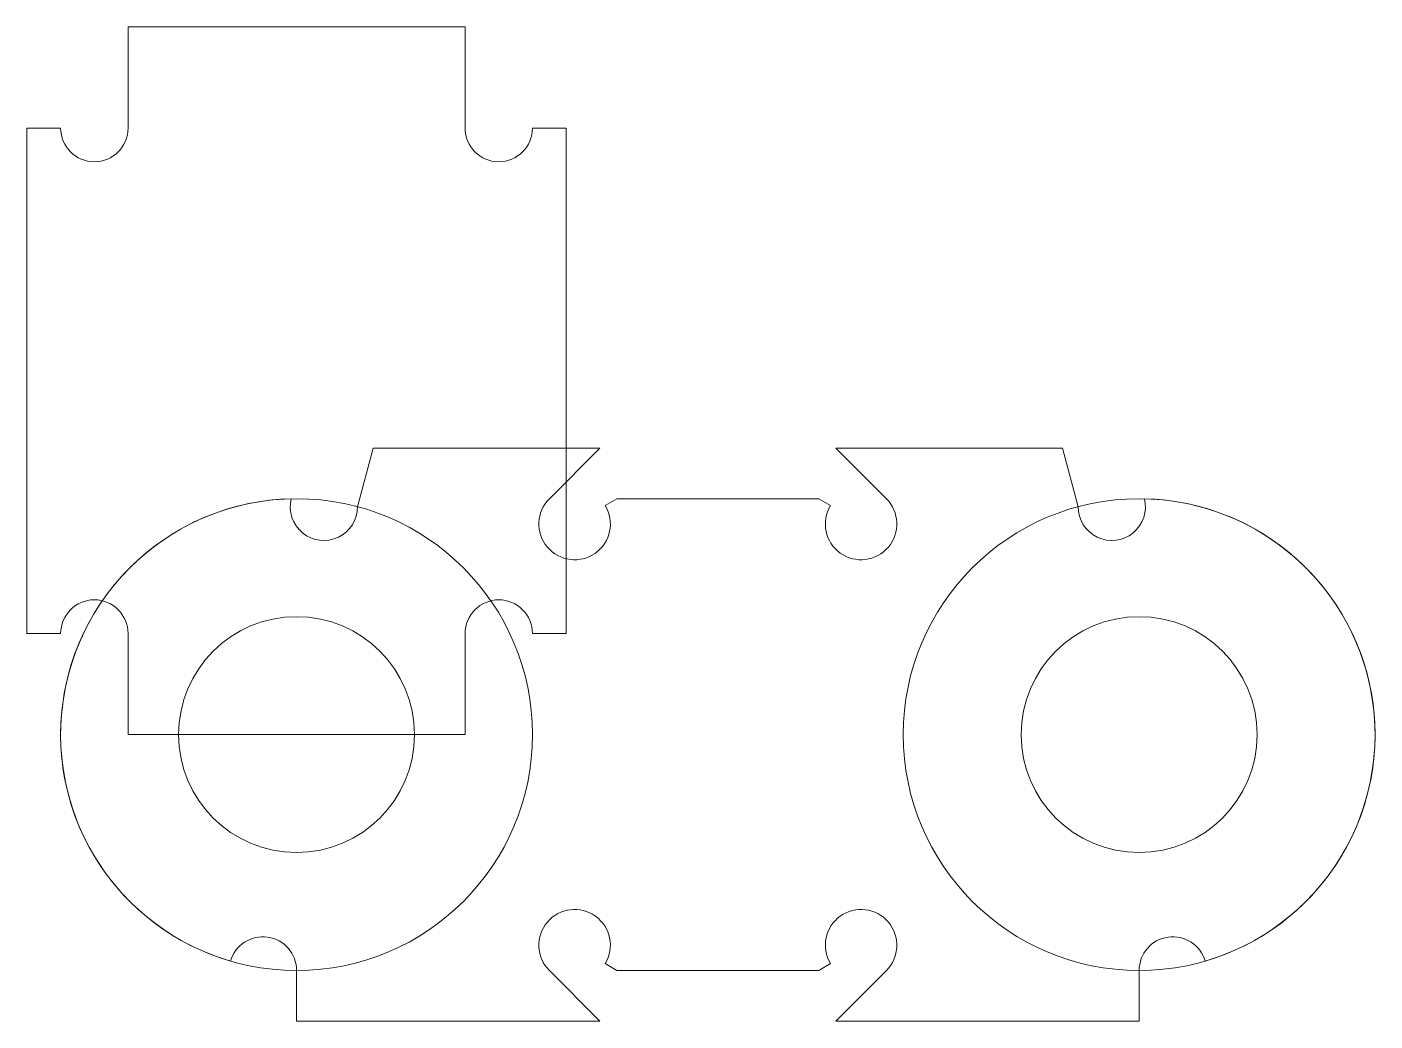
# Model space of a CAD drawing. Header units: millimetres. Extents: x -16 to 64, y -17 to 42.
import ezdxf

# ---------------------------------------------------------------- set-up
doc = ezdxf.new("R2010")
doc.units = ezdxf.units.MM
doc.layers.get('0').update_dxf_attribs({"linetype": 'CONTINUOUS', "lineweight": 0})
doc.layers.add('horizontal', color=1, linetype='CONTINUOUS', lineweight=0)
doc.layers.add('noname', color=2, linetype='CONTINUOUS', lineweight=0)

msp = doc.modelspace()

# ---------------------------------------------------------------- linework, layer by layer
for p, q in [((3.623, 13.523), (4.555, 17)), ((18, 17), (4.555, 17)), ((15, 14), (18, 17)), ((32, 17), (35, 14)), ((32, 17), (45.445, 17)), ((46.377, 13.523), (45.445, 17)), ((18.319, 13.591), (19, 14)), ((19, 14), (31, 14)), ((31, 14), (31.681, 13.591)), ((19, -14), (18.319, -13.591)), ((31.681, -13.591), (31, -14)), ((0, -17), (0, -14)), ((18, -17), (15, -14)), ((31, -14), (19, -14)), ((32, -17), (35, -14)), ((50, -14), (50, -17)), ((0, -17), (18, -17)), ((50, -17), (32, -17))]:
    msp.add_line(p, q)
for centre, radius, start, end in [((0, 0), 14, 91.30851, 253.7398), ((1.623, 13.523), 2, 166.30851, 0), ((16.5, 12.5), 2.121, 135, 30.96376), ((33.5, 12.5), 2.121, 149.03624, 45), ((48.377, 13.523), 2, 180, 13.69149), ((50, 0), 14, 286.2602, 88.69149), ((16.5, -12.5), 2.121, 329.03624, 225), ((33.5, -12.5), 2.121, 315, 210.96376), ((-2, -14), 2, 0, 163.7398), ((52, -14), 2, 16.2602, 180)]:
    msp.add_arc(centre, radius, start, end)
at = {"layer": 'horizontal'}
for p, q in [((-10, 42), (-10, 36)), ((-10, 42), (10, 42)), ((10, 36), (10, 42)), ((-16, 36), (-16, 6)), ((-14, 36), (-16, 36)), ((16, 36), (14, 36)), ((16, 6), (16, 36)), ((-16, 6), (-14, 6)), ((-10, 6), (-10, 0)), ((10, 0), (10, 6)), ((14, 6), (16, 6)), ((-10, 0), (10, 0))]:
    msp.add_line(p, q, dxfattribs=at)
for centre, start, end in [((-12, 36), 180, 360), ((12, 36), 180, 360), ((-12, 6), 360, 180), ((12, 6), 360, 180)]:
    msp.add_arc(centre, 2, start, end, dxfattribs=at)
at = {"layer": 'noname'}
for centre, radius in [((0, 0), 14), ((50, 0), 14), ((0, 0), 7), ((50, 0), 7)]:
    msp.add_circle(centre, radius, dxfattribs=at)

doc.saveas('drawing.dxf')
